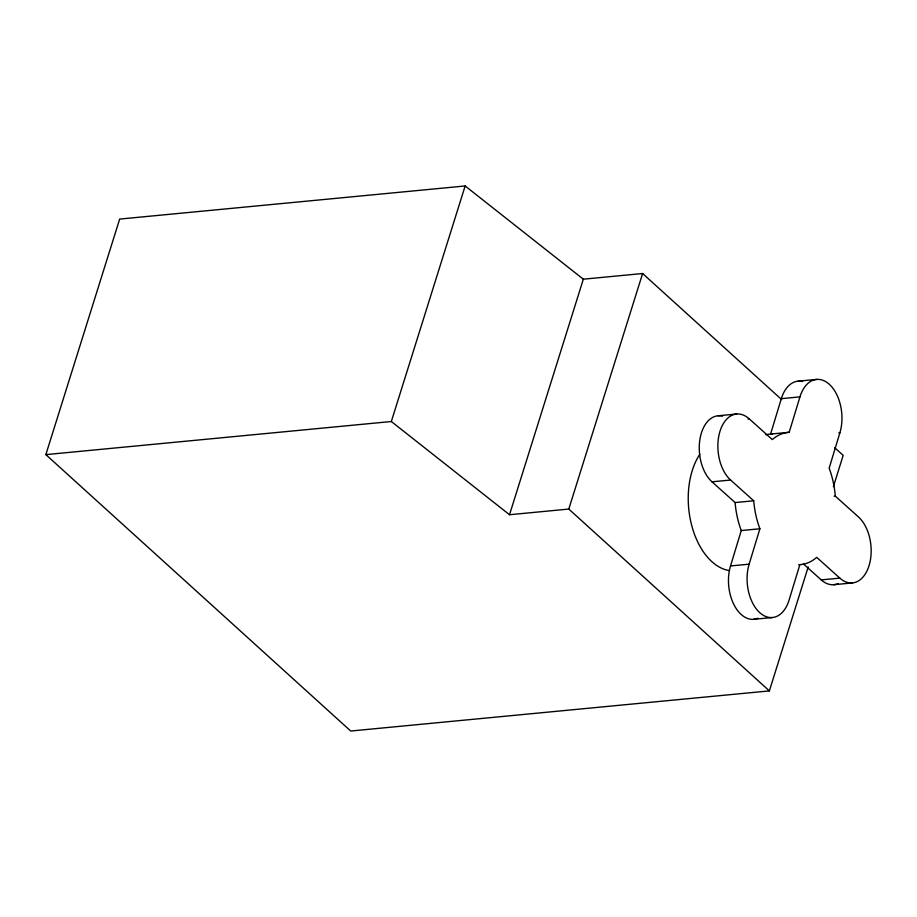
<?xml version="1.0" encoding="UTF-8"?>
<svg xmlns="http://www.w3.org/2000/svg" width="917" height="917" viewBox="0 0 917 917"><rect width="100%" height="100%" fill="white"/><g stroke="black" fill="none" stroke-linecap="round" stroke-linejoin="round"><path stroke-width="1.38" d="M758.05 618.218A35.568 21.882 84.6 0 1 734.265 605.3A35.568 21.882 84.6 0 1 730.517 565.949L741.268 530.542A66.402 40.841 84.6 0 1 735.113 502.562L711.993 481.803A35.568 21.882 84.6 0 1 699.923 439.312A35.568 21.882 84.6 0 1 722.573 416.146M802.593 381.529A35.568 21.882 84.6 0 0 781.33 398.654L770.578 434.062L789.193 432.297L799.945 396.889A35.568 21.882 84.6 0 1 829.22 384.223A35.568 21.882 84.6 0 1 839.903 432.767L829.151 468.174A66.402 40.841 84.6 0 1 835.307 496.154L858.427 516.913A35.568 21.882 84.6 0 1 869.11 565.457A35.568 21.882 84.6 0 1 839.834 578.123L821.219 579.888L803.361 563.84M839.834 578.123L816.715 557.353A66.402 40.841 84.6 0 1 799.853 564.654L789.09 600.062A35.568 21.882 84.6 0 1 759.826 612.728A35.568 21.882 84.6 0 1 749.132 564.184L759.895 528.765A66.402 40.841 84.6 0 1 753.728 500.797L730.608 480.038A35.568 21.882 84.6 0 1 719.925 431.494A35.568 21.882 84.6 0 1 749.2 418.828L772.32 439.587A66.402 40.841 84.6 0 1 789.193 432.297M808.198 567.004L769.363 690.902L350.718 731.032L45.85 454.626L119.669 219.083L465.148 185.968L583.338 279.192L642.611 273.518L781.628 399.56M45.85 454.626L391.33 421.511L465.148 185.968M391.33 421.511L509.52 514.735L583.338 279.192M769.363 690.902L568.792 509.061L642.611 273.518M833.37 486.675L843.182 455.359L834.688 447.668M798.157 381.163L816.772 379.397M781.33 398.654L799.945 396.889M718.137 415.768L736.752 414.003M748.043 418.943L749.2 418.828M838.746 432.881L839.903 432.767M711.993 481.803L730.608 480.038M509.52 514.735L568.792 509.061M735.113 502.562L753.728 500.797M834.149 496.257L835.307 496.154M741.268 530.542L759.895 528.765M730.517 565.949L749.132 564.184M798.684 564.757L799.853 564.654M833.668 584.714L852.283 582.948M753.648 619.319L772.274 617.554M765.924 434.761A66.402 40.841 84.6 0 1 772.527 434.028M838.069 583.613A35.568 21.882 84.6 0 1 821.219 579.888M728.992 570.523A66.402 40.841 84.6 0 1 691.407 524.295A66.402 40.841 84.6 0 1 699.82 454.27"/></g></svg>
